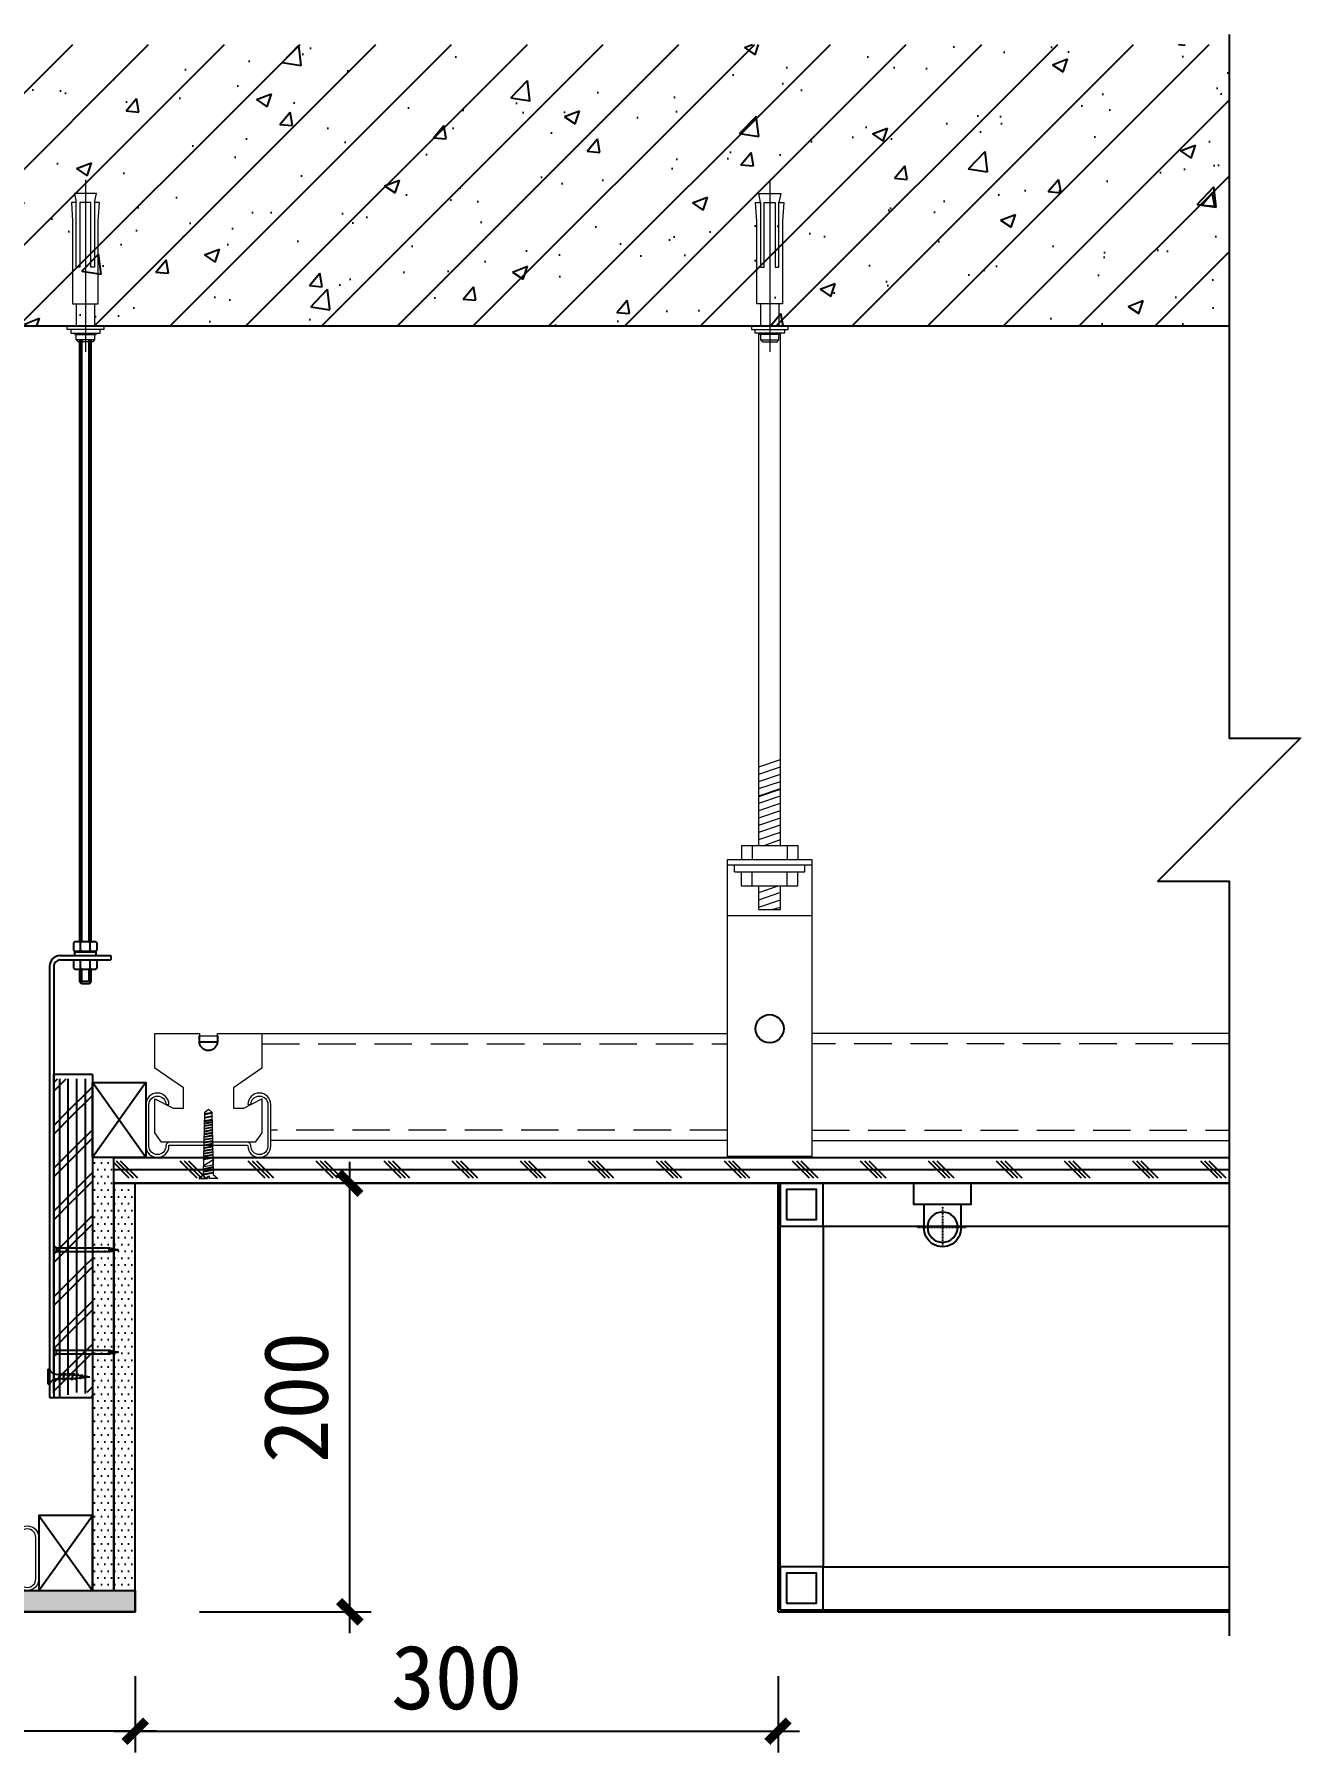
# Model space of a CAD drawing. Header units: millimetres. Extents: x -150677 to 588340, y -254013 to 149700.
# Drawn here: x 317820 to 318411, y -86240 to -85438 of the extents above; entities that cross this region are included whole.
import ezdxf

# ---------------------------------------------------------------- set-up
doc = ezdxf.new("R2010")
doc.units = ezdxf.units.MM
doc.header["$LTSCALE"] = 10
doc.header["$MEASUREMENT"] = 0
doc.linetypes.add('CENTER', pattern=[50.8, 31.75, -6.35, 6.35, -6.35])
doc.linetypes.add('HIDDEN', pattern=[0.375, 0.25, -0.125])
for name, color, linetype in [('1-Ba原始建筑墙体', 2, 'Continuous'), ('2-Ba顶面轮廓', 4, 'Continuous'), ('ceiling-light', 2, 'Continuous'), ('IEL-13Light', 136, 'Continuous'), ('LM-01', 4, 'Continuous'), ('LM-01-立面图', 4, 'Continuous'), ('图层1', 2, 'Continuous'), ('图层2', 44, 'Continuous')]:
    doc.layers.add(name, color=color, linetype=linetype)
doc.layers.add('3', color=5, linetype='Continuous', lineweight=18)
doc.layers.add('8', color=251, linetype='Continuous', lineweight=5)
doc.styles.get("Standard").update_dxf_attribs({"font": ''})
doc.styles.get('Standard').set_extended_font_data('SimSun')
doc.dimstyles.new('DIMN10', dxfattribs={"dimscale": 0.1, "dimtxt": 300, "dimasz": 100, "dimexe": 100, "dimexo": 300, "dimgap": 100, "dimtad": 1, "dimdec": 0, "dimtxsty": 'Standard', "dimblk": 'ARCHTICK', "dimcen": 2.5, "dimdle": 100, "dimclrd": 8, "dimclre": 8, "dimclrt": 96, "dimadec": 0, "dimazin": 0, "dimtfac": 1, "dimtdec": 0, "dimtmove": 0, "dimatfit": 3, "dimldrblk": 'DOT', "dimfxl": 100, "dimarcsym": 0})
pattern_1 = [(0, (317267.332, -86174.3404), (1.5875, 3.175), [0, -3.175])]

# ---------------------------------------------------------------- blocks, each defined once
blk = doc.blocks.new('QBLOCK2009062415473686')
at = {"color": 8}
for p, q in [((-0.32, 7.74), (-0.06, 9.79)), ((0.18, 7.9), (-0.06, 9.79)), ((-1.66, 1.63), (-1.41, 1.77)), ((-1.66, 1.63), (-1.41, 1.77)), ((-1.66, 1.63), (-1.41, 1.38)), ((-1.66, 1.63), (-1.41, 1.38)), ((-1.49, 3.52), (-1.24, 3.66)), ((-1.49, 3.52), (-1.24, 3.27)), ((-1.41, 1.38), (1.29, 2.28)), ((-1.41, -0.7), (1.29, 0.2)), ((-1.24, 3.27), (1.01, 4.02)), ((-1.11, 5.53), (-0.86, 5.67)), ((-1.11, 5.53), (-0.86, 5.28)), ((-0.96, 2.59), (-0.86, 3.39)), ((-0.96, 1.76), (-0.96, 2.59)), ((-0.96, -0.15), (-0.96, 1.53)), ((-0.86, 5.28), (0.71, 5.8)), ((-0.81, 3.81), (-0.61, 5.36)), ((-0.74, 7.54), (-0.49, 7.68)), ((-0.74, 7.54), (-0.49, 7.28)), ((-0.56, 5.77), (-0.37, 7.32)), ((-0.49, 7.28), (0.45, 7.6)), ((0.4, 6.1), (0.22, 7.52)), ((0.7, 7.74), (0.45, 8)), ((0.7, 7.74), (0.45, 7.6)), ((0.63, 4.29), (0.45, 5.72)), ((0.84, 2.59), (0.68, 3.91)), ((0.96, 5.95), (0.71, 6.2)), ((0.96, 5.95), (0.71, 5.8)), ((0.84, 2.59), (0.84, 2.37)), ((0.84, 2.13), (0.84, 0.45)), ((0.84, 0.05), (0.84, -1.63)), ((1.26, 4.17), (1.01, 4.42)), ((1.26, 4.17), (1.01, 4.02)), ((1.54, 2.43), (1.29, 2.68)), ((1.54, 2.43), (1.29, 2.68)), ((1.54, 2.43), (1.29, 2.28)), ((1.54, 2.43), (1.29, 2.28)), ((1.54, 0.35), (1.29, 0.6)), ((1.54, 0.35), (1.29, 0.2)), ((-1.66, -0.45), (-1.41, -0.31)), ((-1.66, -0.45), (-1.41, -0.7)), ((-1.66, -2.53), (-1.41, -2.39)), ((-1.66, -2.53), (-1.41, -2.39)), ((-1.66, -2.53), (-1.41, -2.78)), ((-1.66, -2.53), (-1.41, -2.78)), ((-1.66, -4.61), (-1.41, -4.47)), ((-1.66, -4.61), (-1.41, -4.86)), ((-1.41, -2.78), (1.29, -1.88)), ((-1.41, -2.78), (1.29, -1.88)), ((-1.41, -4.86), (1.29, -3.96)), ((-0.96, -2.23), (-0.96, -0.55)), ((-0.96, -4.31), (-0.96, -2.63)), ((-0.9, -5.39), (-0.96, -4.71)), ((0.84, -1.41), (0.84, -1.63)), ((0.84, -2.03), (0.84, -3.71)), ((0.84, -4.11), (0.9, -5.39)), ((1.54, -1.73), (1.29, -1.48)), ((1.54, -1.73), (1.29, -1.48)), ((1.54, -1.73), (1.29, -1.88)), ((1.54, -1.73), (1.29, -1.88)), ((1.54, -3.81), (1.29, -3.56)), ((1.54, -3.81), (1.29, -3.96)), ((-3.4, -9.79), (-3.4, -8.99)), ((3.4, -8.99), (-3.4, -8.99)), ((3.4, -9.79), (-3.4, -9.79)), ((3.4, -9.79), (3.4, -8.99))]:
    blk.add_line(p, q, dxfattribs=at)
for centre, start, end in [((-4.83, -5.32), 291.38367, 359.0609), ((4.83, -5.32), 180.93916, 248.61639)]:
    blk.add_arc(centre, 3.94, start, end, dxfattribs=at)
blk = doc.blocks.new('QBLOCK2009070111364517')
at = {"layer": '图层1', "color": 8, "linetype": 'ByBlock'}
for p, q in [((-13.8, 0.9), (-13.8, -0.9)), ((15, 0), (11, 0))]:
    blk.add_line(p, q, dxfattribs=at)
blk.add_lwpolyline([(11, -0.9), (15, 0), (11, 0.9), (-13.8, 0.9), (-15, 1.7), (-15, -1.7), (-13.8, -0.9)], close=True, dxfattribs=at)
blk.add_lwpolyline([(11, 0.9, 0.39097), (11, 0, 0.39097), (11, -0.9)], format="xyb", dxfattribs=at)
blk = doc.blocks.new('A$C2444451B')
at = {"layer": '3', "color": 134, "linetype": 'CENTER', "ltscale": 10}
blk.add_line((9.14, 0), (9.14, 85.45), dxfattribs=at)
at = {"layer": '3', "color": 134}
for p, q in [((13.7, 79.49), (4.57, 79.49)), ((4.57, 61.57), (4.57, 72.53)), ((13.7, 61.57), (13.7, 72.53))]:
    blk.add_line(p, q, dxfattribs=at)
for points in [[(13.7, 76.75), (13.7, 79.49), (12.79, 80.41), (5.48, 80.41), (4.57, 79.49), (4.57, 76.75)], [(1.83, 74.36), (1.83, 76.19), (16.45, 76.19), (16.45, 74.36)], [(13.7, 11.32), (14.62, 6.75), (3.65, 6.75), (4.57, 11.32)]]:
    blk.add_lwpolyline(points, dxfattribs=at)
for points in [[(0, 72.53), (18.27, 72.53), (18.27, 74.36), (0, 74.36)], [(6.4, 11.32), (6.4, 43.3), (4.57, 43.3), (4.57, 11.32), (2.13, 11.32), (2.74, 20.52), (2.74, 61.57), (15.53, 61.57), (15.53, 20.52), (16.15, 11.32), (13.7, 11.32), (13.7, 43.3), (11.88, 43.3), (11.88, 11.32)]]:
    blk.add_lwpolyline(points, close=True, dxfattribs=at)
blk.add_lwpolyline([(3.36, 76.18, 0.133077), (4.02, 76.75), (14.25, 76.75, 0.130908), (14.9, 76.19)], format="xyb", dxfattribs=at)
blk = doc.blocks.new('A$C2A03657B')
at = {"layer": 'LM-01', "xscale": -1}
blk.add_blockref('A$C2444451B', (18.27, 0), dxfattribs=at)
blk = doc.blocks.new('A$C0A8D779E')
at = {"layer": 'LM-01-立面图'}
blk.add_blockref('A$C2A03657B', (0, 0), dxfattribs=at)
blk = doc.blocks.new('A$C03C100C5')
at = {"color": 8, "linetype": 'HIDDEN', "ltscale": 0.001}
for p, q in [((15.04, 12.29, 0), (15.04, 33.58, 0)), ((1.99, 22.93, 0), (27.77, 22.93, 0))]:
    blk.add_line(p, q, dxfattribs=at)
at = {"ltscale": 0.2}
for p, q in [((5.41, 22.93, 0), (5.41, 11.13, 0)), ((24.67, 22.93, 0), (24.67, 11.13, 0))]:
    blk.add_line(p, q, dxfattribs=at)
at = {"ltscale": 0.2, "elevation": 0}
blk.add_lwpolyline([(29.72, 0), (29.72, 11.13), (0, 11.13), (0, 0)], close=True, dxfattribs=at)
at = {"ltscale": 0.2}
blk.add_circle((15.04, 22.93, 0), 7.88, dxfattribs=at)
blk.add_arc((15.06, 23.47, 0), 9.63, 356.80472, 183.19528, dxfattribs=at)
blk = doc.blocks.new('_ArchTick')
at = {"color": 0, "linetype": 'ByBlock', "const_width": 0.4}
blk.add_lwpolyline([(-0.5, -0.5), (0.5, 0.5)], dxfattribs=at)
blk = doc.blocks.new('*D1673')
at = {"layer": '2-Ba顶面轮廓', "color": 8, "lineweight": -2, "transparency": 16777216}
for p, q in [((317967.47, -86184.34), (317967.47, -85964.34)), ((317897.33, -85974.34), (317977.47, -85974.34)), ((317897.33, -86174.34), (317977.47, -86174.34))]:
    blk.add_line(p, q, dxfattribs=at)
at = {"layer": 'Defpoints', "color": 0, "transparency": 16777216}
for p in [(317867.33, -85974.34), (317967.47, -85974.34), (317867.33, -86174.34)]:
    blk.add_point(p, dxfattribs=at)
at = {"layer": '2-Ba顶面轮廓', "color": 8, "lineweight": -2, "transparency": 16777216, "xscale": 10, "yscale": 10, "zscale": 10}
for p, rotation in [((317967.47, -85974.34), 90), ((317967.47, -86174.34), 270)]:
    blk.add_blockref('_ArchTick', p, dxfattribs=dict(at, rotation=rotation))
at = {"layer": '2-Ba顶面轮廓', "color": 96, "transparency": 16777216, "insert": (317942.47, -86074.34), "char_height": 30, "attachment_point": 5, "rotation": 90}
blk.add_mtext('200', dxfattribs=at)
blk = doc.blocks.new('_DOT')
at = {"color": 0, "linetype": 'ByBlock'}
blk.add_line((-0.35, 0), (-1, 0), dxfattribs=at)
at = {"color": 0, "linetype": 'ByBlock', "const_width": 0.35}
blk.add_lwpolyline([(-0.175, 0, 1), (0.175, 0, 1)], format="xyb", close=True, dxfattribs=at)
blk = doc.blocks.new('*D1674')
at = {"layer": '2-Ba顶面轮廓', "color": 8, "lineweight": -2, "transparency": 16777216}
for p, q in [((317867.33, -86204.34), (317867.33, -86240.03)), ((318167.33, -86204.34), (318167.33, -86240.03)), ((317857.33, -86230.03), (318177.33, -86230.03))]:
    blk.add_line(p, q, dxfattribs=at)
at = {"layer": 'Defpoints', "color": 0, "transparency": 16777216}
for p in [(317867.33, -86174.34), (318167.33, -86174.34), (318167.33, -86230.03)]:
    blk.add_point(p, dxfattribs=at)
at = {"layer": '2-Ba顶面轮廓', "color": 8, "lineweight": -2, "transparency": 16777216, "xscale": 10, "yscale": 10, "zscale": 10, "rotation": 180}
blk.add_blockref('_ArchTick', (317867.33, -86230.03), dxfattribs=at)
at = {"layer": '2-Ba顶面轮廓', "color": 8, "lineweight": -2, "transparency": 16777216, "xscale": 10, "yscale": 10, "zscale": 10}
blk.add_blockref('_ArchTick', (318167.33, -86230.03), dxfattribs=at)
at = {"layer": '2-Ba顶面轮廓', "color": 96, "transparency": 16777216, "insert": (318017.33, -86205.03), "char_height": 30, "attachment_point": 5}
blk.add_mtext('300', dxfattribs=at)
blk = doc.blocks.new('*D1675')
at = {"layer": '2-Ba顶面轮廓', "color": 8, "lineweight": -2, "transparency": 16777216}
for p, q in [((317267.33, -86204.34), (317267.33, -86240.03)), ((317867.33, -86204.34), (317867.33, -86240.03)), ((317877.33, -86230.03), (317257.33, -86230.03))]:
    blk.add_line(p, q, dxfattribs=at)
at = {"layer": 'Defpoints', "color": 0, "transparency": 16777216}
for p in [(317267.33, -86174.34), (317867.33, -86174.34), (317267.33, -86230.03)]:
    blk.add_point(p, dxfattribs=at)
at = {"layer": '2-Ba顶面轮廓', "color": 8, "lineweight": -2, "transparency": 16777216, "xscale": 10, "yscale": 10, "zscale": 10, "rotation": 180}
blk.add_blockref('_ArchTick', (317267.33, -86230.03), dxfattribs=at)
at = {"layer": '2-Ba顶面轮廓', "color": 8, "lineweight": -2, "transparency": 16777216, "xscale": 10, "yscale": 10, "zscale": 10}
blk.add_blockref('_ArchTick', (317867.33, -86230.03), dxfattribs=at)
at = {"layer": '2-Ba顶面轮廓', "color": 96, "transparency": 16777216, "insert": (317567.33, -86205.03), "char_height": 30, "attachment_point": 5}
blk.add_mtext('600', dxfattribs=at)

msp = doc.modelspace()

# ---------------------------------------------------------------- hatches: boundary and pattern name
h = msp.add_hatch()
h.set_pattern_fill('PLYWOOD', color=250, angle=90, style=0)
h.set_pattern_definition([(45, (329360.066, -78520.654), (-3e-15, 20), [5.656854, -22.627417]), (45, (329376.066, -78520.654), (-3e-15, 20), [2.636773, -25.647498]), (45, (329363.311, -78533.409), (20, 3e-15), [1.067156, -27.217115]), (45, (329357.93, -78518.79), (20, 3e-15), [7.60978, -20.674492]), (45, (329364.066, -78532.654), (-3e-15, 20), [16.970562, -11.31371]), (45, (329367.311, -78533.409), (-3e-15, 20), [15.017636, -13.266635]), (45, (329364.066, -78516.654), (20, 3e-15), [4.5897, -23.694573]), (45, (329357.93, -78522.79), (-3e-15, 20), [3.020082, -25.26419]), (90, (329360.066, -78520.654), (20, 1e-15), [7.2454, -12.7546]), (90, (329360.066, -78520.654), (20, 1e-15), [0, -20]), (90, (329360.066, -78533.409), (20, 1e-15), [12.7546, -7.2454]), (90, (329376.066, -78520.654), (20, 1e-15), [7.2454, -12.7546]), (90, (329376.066, -78520.654), (20, 1e-15), [0, -20]), (90, (329376.066, -78533.409), (20, 1e-15), [12.7546, -7.2454]), (90, (329372.066, -78520.654), (20, 1e-15), [7.2454, -12.7546]), (90, (329372.066, -78520.654), (20, 1e-15), [0, -20]), (90, (329372.066, -78533.409), (20, 1e-15), [12.7546, -7.2454]), (90, (329368.066, -78520.654), (20, 1e-15), [7.2454, -12.7546]), (90, (329368.066, -78520.654), (20, 1e-15), [0, -20]), (90, (329368.066, -78533.409), (20, 1e-15), [12.7546, -7.2454]), (90, (329364.066, -78520.654), (20, 1e-15), [7.2454, -12.7546]), (90, (329364.066, -78520.654), (20, 1e-15), [0, -20]), (90, (329364.066, -78533.409), (20, 1e-15), [12.7546, -7.2454])])
h.paths.add_polyline_path([(317832.33, -86074.3), (317832.33, -86074.3), (317834.83, -86071.8), (317837.33, -86074.3), (317839.83, -86071.8), (317842.32, -86074.3), (317842.32, -86074.29), (317844.81, -86071.8), (317847.33, -86074.31), (317847.33, -85925.61), (317829.33, -85925.61), (317829.33, -86072.31), (317829.84, -86071.8)])
at = {"layer": '2-Ba顶面轮廓'}
h = msp.add_hatch(dxfattribs=at)
h.set_pattern_fill('钢筋混凝土', color=251, scale=10, style=0)
h.set_pattern_definition([(45, (316868, -86201.086), (-17.67767, 17.67767), []), (50, (316868, -86201.086), (71.726, -6.2752), [7.5, -82.5]), (355, (316868, -86201.09), (-13.875, 75.2192), [6, -66]), (100.4514, (316873.98, -86201.61), (57.851, 68.944), [6.374, -70.1142]), (46.184, (316868, -86181.09), (106.724, -16.552), [11.25, -123.75]), (96.6356, (316876.89, -86182.47), (93.466, 97.412), [9.561, -105.171]), (351.184, (316868, -86181.09), (93.466, 97.412), [9, -99]), (21, (316878, -86186.086), (59.6907, -40.2619), [7.5, -82.5]), (326, (316878, -86186.09), (24.3315, 72.515), [6, -66]), (71.4514, (316882.975, -86189.44), (84.0223, 32.253), [6.374, -70.1142]), (37.5, (316868, -86201.086), (1.216, 33.2894), [0, -65.2, 0, -67, 0, -66.25]), (7.5, (316868, -86201.086), (26.30695, 39.4412), [0, -38.2, 0, -63.7, 0, -25.25]), (327.5, (316845.7, -86201.086), (53.38224, -2.2555), [0, -25, 0, -78, 0, -103.5]), (317.5, (316835.7, -86201.086), (58.3186, 10.0105), [0, -32.5, 0, -51.8, 0, -73.5])])
h.paths.add_polyline_path([(316868, -85574.35), (318377.87, -85574.35), (318377.87, -85443), (316868, -85443)])
h = msp.add_hatch(dxfattribs=at)
h.set_pattern_fill('DOTS', color=251, scale=2, style=0)
h.set_pattern_definition(pattern_1)
h.paths.add_polyline_path([(317857.33, -85962.34), (317847.33, -85962.34), (317847.33, -86164.34), (317857.33, -86164.34)])
h = msp.add_hatch(dxfattribs=at)
h.set_pattern_fill('CORK', color=251, scale=10, style=0)
h.set_pattern_definition([(0, (311748.6465, -86174.3404), (0, 7.9375), []), (135, (311752.615, -86178.31), (-15.87501, -15.87501), [11.225325, -11.225325]), (135, (311754.6, -86178.31), (-15.87501, -15.87501), [11.225325, -11.225325]), (135, (311756.584, -86178.31), (-15.87501, -15.87501), [11.225325, -11.225325])])
h.paths.add_polyline_path([(317857.33, -85962.34), (318377.87, -85962.34), (318377.87, -85974.34), (317857.33, -85974.34)])
h = msp.add_hatch(dxfattribs=at)
h.set_pattern_fill('DOTS', color=251, scale=2, style=0)
h.set_pattern_definition(pattern_1)
h.paths.add_polyline_path([(317857.33, -86164.34), (317867.33, -86164.34), (317867.33, -85974.34), (317857.33, -85974.34)])
h = msp.add_hatch(dxfattribs=at)
h.set_pattern_fill('DOTS', color=251, scale=2, style=0)
h.set_pattern_definition(pattern_1)
h.paths.add_polyline_path([(317267.33, -86164.34), (317867.33, -86164.34), (317867.33, -86174.34), (317267.33, -86174.34)])

# ---------------------------------------------------------------- linework, layer by layer
at = {"color": 8, "ltscale": 100}
for p, q in [((317841.28, -85580.89), (317841.28, -85861.69)), ((317842.28, -85580.89), (317842.28, -85861.69)), ((317845.78, -85861.69), (317845.78, -85580.89)), ((317846.78, -85861.69), (317846.78, -85580.89)), ((317841.28, -85822.6), (317841.28, -85861.69)), ((317846.78, -85861.69), (317846.78, -85822.6)), ((317842.28, -85856.47), (317842.28, -85861.69)), ((317845.78, -85861.69), (317845.78, -85856.47)), ((317839.07, -85861.69), (317838.52, -85862.24)), ((317838.52, -85862.24), (317838.52, -85865.54)), ((317838.52, -85865.54), (317839.07, -85866.09)), ((317848.96, -85861.69), (317839.07, -85861.69)), ((317839.07, -85866.09), (317848.96, -85866.09)), ((317839.17, -85868.11), (317839.17, -85866.42)), ((317839.17, -85866.42), (317848.9, -85866.42)), ((317841.83, -85862.23), (317841.26, -85861.66)), ((317841.83, -85865.52), (317841.26, -85866.09)), ((317841.28, -85866.09), (317841.28, -85866.42)), ((317841.83, -85862.23), (317842.39, -85861.66)), ((317841.83, -85865.56), (317841.83, -85862.23)), ((317841.83, -85865.52), (317842.39, -85866.09)), ((317842.28, -85866.09), (317842.28, -85866.42)), ((317846.24, -85862.23), (317845.67, -85861.66)), ((317846.24, -85865.52), (317845.67, -85866.09)), ((317845.78, -85866.42), (317845.78, -85866.09)), ((317846.24, -85862.23), (317846.8, -85861.66)), ((317846.24, -85865.56), (317846.24, -85862.23)), ((317846.24, -85865.52), (317846.8, -85866.09)), ((317846.78, -85866.42), (317846.78, -85866.09)), ((317848.9, -85866.42), (317848.9, -85868.11)), ((317849.51, -85862.24), (317848.96, -85861.69)), ((317848.96, -85866.09), (317849.51, -85865.54)), ((317849.51, -85865.54), (317849.51, -85862.24)), ((317827.33, -85873.11), (317827.33, -86074.31)), ((317829.33, -85873.11), (317829.33, -86074.31)), ((317832.33, -85868.11), (317855.88, -85868.11)), ((317832.33, -85870.11), (317855.88, -85870.11)), ((317839.09, -85870.11), (317838.54, -85870.66)), ((317838.54, -85870.66), (317838.54, -85873.96)), ((317838.54, -85873.96), (317839.09, -85874.51)), ((317839.09, -85874.51), (317848.98, -85874.51)), ((317841.84, -85870.65), (317841.28, -85870.09)), ((317841.84, -85873.94), (317841.28, -85874.51)), ((317841.28, -85874.51), (317841.28, -85880.24)), ((317841.84, -85870.65), (317842.38, -85870.11)), ((317841.84, -85873.99), (317841.84, -85870.65)), ((317841.84, -85873.94), (317842.41, -85874.51)), ((317842.27, -85866.67), (317842.28, -85866.67)), ((317842.28, -85866.68), (317842.27, -85866.67)), ((317842.28, -85874.51), (317842.28, -85880.24)), ((317846.25, -85873.94), (317845.69, -85874.51)), ((317846.25, -85870.65), (317845.71, -85870.11)), ((317845.78, -85880.24), (317845.78, -85874.51)), ((317846.25, -85870.65), (317846.79, -85870.11)), ((317846.25, -85873.99), (317846.25, -85870.65)), ((317846.25, -85873.94), (317846.82, -85874.51)), ((317846.78, -85880.24), (317846.78, -85874.51)), ((317849.53, -85870.66), (317848.98, -85870.11)), ((317848.98, -85874.51), (317849.53, -85873.96)), ((317849.53, -85873.96), (317849.53, -85870.66)), ((317855.88, -85868.11), (317855.88, -85870.11)), ((317846.78, -85880.24), (317841.28, -85880.24)), ((317842.28, -85881.24), (317841.28, -85880.24)), ((317845.78, -85881.24), (317842.28, -85881.24)), ((317845.78, -85881.24), (317846.78, -85880.24)), ((317847.33, -85923.61), (317829.33, -85923.61)), ((317827.33, -86074.31), (317847.36, -86074.31))]:
    msp.add_line(p, q, dxfattribs=at)
at = {"color": 8}
for p, q in [((317872.33, -85962.34, 0), (317847.33, -85927.34, 0)), ((317872.33, -85927.34, 0), (317847.33, -85962.34, 0)), ((317822.33, -86164.34, 0), (317847.33, -86129.34, 0)), ((317822.33, -86129.34, 0), (317847.33, -86164.34, 0))]:
    msp.add_line(p, q, dxfattribs=at)
for points in [[(317872.33, -85962.34), (317847.33, -85962.34), (317847.33, -85927.34), (317872.33, -85927.34)], [(317822.33, -86164.34), (317847.33, -86164.34), (317847.33, -86129.34), (317822.33, -86129.34)]]:
    msp.add_lwpolyline(points, close=True, dxfattribs=at)
at = {"color": 8, "ltscale": 100}
for radius in [5, 3]:
    msp.add_arc((317832.33, -85873.11), radius, 90, 180, dxfattribs=at)
at = {"layer": '1-Ba原始建筑墙体'}
msp.add_line((317017.33, -85574.35), (318377.87, -85574.35), dxfattribs=at)
at = {"layer": '2-Ba顶面轮廓'}
for p, q in [((317847.33, -85923.61), (317847.33, -86164.34)), ((317857.33, -86164.34), (317857.33, -85962.34)), ((317857.33, -85962.34), (318377.87, -85962.34)), ((317857.33, -85974.34), (318377.87, -85974.34)), ((317867.33, -86174.34), (317867.33, -85974.34)), ((318167.33, -85974.34), (318167.33, -86174.34)), ((318167.33, -86174.34), (318167.33, -85974.34)), ((318168.33, -86173.34), (318168.33, -85974.34)), ((317267.33, -86164.34), (317867.33, -86164.34)), ((317267.33, -86174.34), (317867.33, -86174.34)), ((318167.33, -86174.34), (318177.33, -86174.34)), ((318167.33, -86174.34), (318377.87, -86174.34)), ((318168.33, -86173.34), (318377.87, -86173.34))]:
    msp.add_line(p, q, dxfattribs=at)
at = {"layer": '2-Ba顶面轮廓', "color": 8}
for p, q in [((318188.33, -85994.34), (318188.33, -86153.34)), ((318188.33, -85994.34), (318377.87, -85994.34)), ((318188.33, -86153.34), (318377.87, -86153.34))]:
    msp.add_line(p, q, dxfattribs=at)
at = {"layer": '2-Ba顶面轮廓', "color": 1}
msp.add_lwpolyline([(318377.87, -85438.29), (318377.87, -85766.75), (318411.2, -85766.75), (318344.54, -85833.41), (318377.87, -85833.41), (318377.87, -86185.6)], dxfattribs=at)
at = {"layer": '2-Ba顶面轮廓'}
for points in [[(317857.33, -85962.34), (317847.33, -85962.34), (317847.33, -86164.34), (317857.33, -86164.34)], [(317857.33, -85962.34), (318377.87, -85962.34), (318377.87, -85974.34), (317857.33, -85974.34)], [(317857.33, -86164.34), (317867.33, -86164.34), (317867.33, -85974.34), (317857.33, -85974.34)], [(317267.33, -86164.34), (317867.33, -86164.34), (317867.33, -86174.34), (317267.33, -86174.34)]]:
    msp.add_lwpolyline(points, close=True, dxfattribs=at)
at = {"layer": '2-Ba顶面轮廓', "color": 8}
for points in [[(318168.33, -85994.34), (318188.33, -85994.34), (318188.33, -85974.34), (318168.33, -85974.34)], [(318171.33, -85991.34), (318185.33, -85991.34), (318185.33, -85977.34), (318171.33, -85977.34)], [(318168.33, -86173.34), (318188.33, -86173.34), (318188.33, -86153.34), (318168.33, -86153.34)], [(318171.33, -86170.34), (318185.33, -86170.34), (318185.33, -86156.34), (318171.33, -86156.34)]]:
    msp.add_lwpolyline(points, close=True, dxfattribs=at)
at = {"layer": '3'}
for p, q in [((318158.4, -85816.77, 0), (318158.41, -85577.78)), ((318168.39, -85816.77, 0), (318168.39, -85577.78)), ((318150.26, -85816.77, 0), (318150.26, -85823.33, 0)), ((318150.26, -85816.77, 0), (318176.53, -85816.77, 0)), ((318155.19, -85816.77, 0), (318155.19, -85823.33, 0)), ((318171.61, -85816.77, 0), (318171.61, -85823.33, 0)), ((318176.53, -85816.77, 0), (318176.53, -85823.33, 0)), ((318143.69, -85825.71, 0), (318183.1, -85825.71, 0)), ((318146.98, -85828.99, 0), (318146.98, -85825.71, 0)), ((318179.82, -85828.99, 0), (318179.82, -85825.71, 0)), ((318146.98, -85828.99, 0), (318179.82, -85828.99, 0)), ((318150.26, -85835.56, 0), (318150.26, -85828.99, 0)), ((318155.19, -85835.56, 0), (318155.19, -85828.99, 0)), ((318171.61, -85835.56, 0), (318171.61, -85828.99, 0)), ((318176.53, -85835.56, 0), (318176.53, -85828.99, 0)), ((318150.26, -85835.56, 0), (318176.53, -85835.56, 0)), ((318158.4, -85846.55, 0), (318158.4, -85835.56, 0)), ((318158.4, -85846.55, 0), (318158.4, -85835.56, 0)), ((318158.4, -85846.55, 0), (318158.4, -85835.56, 0)), ((318168.39, -85846.55, 0), (318168.39, -85835.56, 0)), ((318168.39, -85846.55, 0), (318168.39, -85835.56, 0)), ((318168.39, -85845.47, 0), (318168.39, -85835.56, 0)), ((318143.69, -85849.44, 0), (318183.1, -85849.44, 0)), ((317926.47, -85904.45), (318143.69, -85904.45, 0)), ((318377.87, -85904.45, 0), (318183.1, -85904.45, 0)), ((317899.24, -85970.35), (317899.83, -85941.16)), ((317899.76, -85943.87), (317903.17, -85943.25)), ((317899.76, -85945.47), (317903.17, -85944.85)), ((317899.76, -85946.58), (317903.17, -85945.95)), ((317899.77, -85943.49), (317903.16, -85942.88)), ((317899.77, -85945.1), (317903.16, -85944.48)), ((317899.77, -85946.2), (317903.16, -85945.58)), ((317899.8, -85942.21), (317903.13, -85941.6)), ((317899.81, -85941.83), (317903.12, -85941.23)), ((317899.83, -85941.16), (317901.47, -85939.81)), ((317901.47, -85939.81), (317903.12, -85941.16)), ((317903.12, -85941.16), (317903.71, -85970.35)), ((317899.55, -85955.09), (317903.38, -85954.39)), ((317899.58, -85954.17), (317903.35, -85953.48)), ((317899.59, -85953.8), (317903.34, -85953.11)), ((317899.62, -85952.88), (317903.31, -85952.21)), ((317899.63, -85952.51), (317903.3, -85951.83)), ((317899.65, -85951.59), (317903.28, -85950.93)), ((317899.66, -85951.22), (317903.27, -85950.56)), ((317899.69, -85950.3), (317903.24, -85949.65)), ((317899.7, -85949.93), (317903.23, -85949.28)), ((317899.73, -85949.01), (317903.21, -85948.37)), ((317899.74, -85948.64), (317903.2, -85948)), ((317899.76, -85947.75), (317903.17, -85947.13)), ((317899.77, -85947.38), (317903.16, -85946.76)), ((318143.69, -85954.47, 0), (317930.62, -85954.47, 0)), ((318183.1, -85954.47, 0), (318377.87, -85954.47, 0)), ((317899.33, -85963.2), (317903.6, -85962.42)), ((317899.34, -85962.83), (317903.59, -85962.05)), ((317899.36, -85961.91), (317903.57, -85961.14)), ((317899.37, -85961.54), (317903.56, -85960.77)), ((317899.4, -85960.62), (317903.53, -85959.87)), ((317899.41, -85960.25), (317903.52, -85959.5)), ((317899.43, -85959.33), (317903.49, -85958.59)), ((317899.44, -85958.96), (317903.48, -85958.22)), ((317899.47, -85958.04), (317903.46, -85957.31)), ((317899.48, -85957.67), (317903.45, -85956.94)), ((317899.51, -85956.75), (317903.42, -85956.04)), ((317899.52, -85956.38), (317903.41, -85955.66)), ((317899.54, -85955.46), (317903.39, -85954.76)), ((317897.07, -85972.12), (317899.24, -85970.35)), ((317899.18, -85970.36), (317903.75, -85969.53)), ((317899.19, -85969.99), (317903.74, -85969.16)), ((317899.22, -85969.07), (317903.71, -85968.25)), ((317899.23, -85968.7), (317903.7, -85967.88)), ((317899.25, -85967.78), (317903.67, -85966.98)), ((317899.26, -85967.41), (317903.66, -85966.6)), ((317899.29, -85966.49), (317903.64, -85965.7)), ((317899.3, -85966.12), (317903.63, -85963.33)), ((317903.71, -85970.35), (317905.88, -85972.12)), ((317901.03, -85972.12), (317897.07, -85972.12)), ((317897.07, -85972.12), (317901.03, -85972.12)), ((317901.92, -85971.23), (317901.03, -85971.23)), ((317901.03, -85971.23), (317901.03, -85972.12)), ((317901.03, -85972.12), (317901.03, -85971.23)), ((317901.92, -85971.23), (317901.92, -85971.23)), ((317901.92, -85972.12), (317901.92, -85971.23)), ((317905.88, -85972.12), (317901.92, -85972.12))]:
    msp.add_line(p, q, dxfattribs=at)
at = {"layer": '3', "elevation": 0}
msp.add_lwpolyline([(318183.1, -85823.33), (318183.1, -85961.92), (318143.69, -85961.92), (318143.69, -85823.33)], close=True, dxfattribs=at)
at = {"layer": '3'}
msp.add_lwpolyline([(317905.67, -85905.62), (317905.67, -85904.45), (317926.47, -85904.45), (317926.47, -85920.64), (317913.13, -85929.76), (317913.13, -85939.37), (317917.94, -85939.37), (317926.47, -85934.94), (317926.47, -85950.8), (317923.32, -85955.11), (317901.47, -85955.11), (317879.63, -85955.11), (317876.47, -85950.8), (317876.47, -85934.94), (317885.01, -85939.37), (317889.82, -85939.37), (317889.82, -85929.76), (317876.47, -85920.64), (317876.47, -85904.45), (317897.28, -85904.45), (317897.28, -85905.62)], close=True, dxfattribs=at)
for points in [[(317919.43, -85956.51, -0.414214), (317919.9, -85956.98, 1), (317930.62, -85956.98), (317930.62, -85937.63, 1), (317919.9, -85937.63), (317921.29, -85937.63, -1), (317929.22, -85937.63), (317929.22, -85956.98, -1), (317921.29, -85956.98, 0.414214), (317919.43, -85955.11), (317901.47, -85955.11), (317883.52, -85955.11, 0.414214), (317881.66, -85956.98, -1), (317873.73, -85956.98), (317873.73, -85937.63, -1), (317881.66, -85937.63), (317883.05, -85937.63, 1), (317872.33, -85937.63), (317872.33, -85956.98, 1), (317883.05, -85956.98, -0.414214), (317883.52, -85956.51), (317901.47, -85956.51)], [(317775.24, -86158.51, 0.414214), (317774.77, -86158.98, -1), (317764.04, -86158.98), (317764.04, -86139.63, -1), (317774.77, -86139.63), (317773.37, -86139.63, 1), (317765.44, -86139.63), (317765.44, -86158.98, 1), (317773.37, -86158.98, -0.414214), (317775.24, -86157.11), (317793.19, -86157.11), (317811.14, -86157.11, -0.414214), (317813.01, -86158.98, 1), (317820.94, -86158.98), (317820.94, -86139.63, 1), (317813.01, -86139.63), (317811.61, -86139.63, -1), (317822.34, -86139.63), (317822.34, -86158.98, -1), (317811.61, -86158.98, 0.414214), (317811.14, -86158.51), (317793.19, -86158.51)]]:
    msp.add_lwpolyline(points, format="xyb", close=True, dxfattribs=at)
for centre, major_axis, ratio, start_param, end_param in [((317899.48, -85943.33), (0.236, 0.236), 1, 4.106163, 4.975275), ((317899.43, -85943.99), (0.247, 0.247), 1, 5.857617, 6.756236), ((317899.48, -85944.94), (0.236, 0.236), 1, 4.106163, 4.975275), ((317899.43, -85945.6), (0.247, 0.247), 1, 5.857617, 6.756236), ((317899.48, -85946.04), (0.236, 0.236), 1, 4.106163, 4.975275), ((317899.43, -85946.7), (0.247, 0.247), 1, 5.857617, 6.756236), ((317899.52, -85941.67), (0.236, 0.236), 1, 4.106163, 4.975275), ((317899.47, -85942.33), (-0.247, 0.247), 1, 4.28682, 5.18544), ((317903.41, -85941.06), (-0.236, 0.236), 1, 1.30762, 2.176731), ((317903.46, -85941.72), (0.247, 0.247), 1, 1.097455, 1.996074), ((317903.45, -85942.71), (-0.236, 0.236), 1, 1.30762, 2.176731), ((317903.45, -85944.31), (-0.236, 0.236), 1, 1.30762, 2.176731), ((317903.45, -85945.41), (-0.236, 0.236), 1, 1.30762, 2.176731), ((317903.5, -85943.37), (0.247, 0.247), 1, 1.097455, 1.996074), ((317903.5, -85944.97), (0.247, 0.247), 1, 1.097455, 1.996074), ((317903.5, -85946.08), (0.247, 0.247), 1, 1.097455, 1.996074), ((317899.3, -85953.63), (-0.236, 0.236), 1, 2.535367, 3.404479), ((317899.25, -85954.29), (-0.247, 0.247), 1, 4.28682, 5.18544), ((317899.34, -85952.34), (-0.236, 0.236), 1, 2.535367, 3.404479), ((317899.29, -85953), (0.247, 0.247), 1, 5.857617, 6.756236), ((317899.37, -85951.05), (0.236, 0.236), 1, 4.106163, 4.975275), ((317899.33, -85951.71), (-0.247, 0.247), 1, 4.28682, 5.18544), ((317899.41, -85949.76), (-0.236, 0.236), 1, 2.535367, 3.404479), ((317899.36, -85950.42), (0.247, 0.247), 1, 5.857617, 6.756236), ((317899.45, -85948.47), (0.236, 0.236), 1, 4.106163, 4.975275), ((317899.4, -85949.13), (-0.247, 0.247), 1, 4.28682, 5.18544), ((317899.48, -85947.21), (0.236, 0.236), 1, 4.106163, 4.975275), ((317899.43, -85947.87), (0.247, 0.247), 1, 5.857617, 6.756236), ((317903.45, -85946.59), (-0.236, 0.236), 1, 1.30762, 2.176731), ((317903.5, -85947.25), (0.247, 0.247), 1, 1.097455, 1.996074), ((317903.49, -85947.84), (-0.236, 0.236), 1, 1.30762, 2.176731), ((317903.53, -85948.5), (0.247, 0.247), 1, 1.097455, 1.996074), ((317903.52, -85949.11), (0.236, 0.236), 1, 2.878416, 3.747528), ((317903.57, -85949.77), (0.247, 0.247), 1, 1.097455, 1.996074), ((317903.56, -85950.39), (-0.236, 0.236), 1, 1.30762, 2.176731), ((317903.61, -85951.05), (0.247, 0.247), 1, 1.097455, 1.996074), ((317903.59, -85951.67), (-0.236, 0.236), 1, 1.30762, 2.176731), ((317903.64, -85952.33), (0.247, 0.247), 1, 1.097455, 1.996074), ((317903.63, -85952.94), (-0.236, 0.236), 1, 1.30762, 2.176731), ((317903.68, -85953.61), (0.247, 0.247), 1, 1.097455, 1.996074), ((317903.67, -85954.22), (-0.236, 0.236), 1, 1.30762, 2.176731), ((317903.71, -85954.88), (0.247, 0.247), 1, 1.097455, 1.996074), ((317899.08, -85961.37), (-0.236, 0.236), 1, 2.535367, 3.404479), ((317899.03, -85962.04), (-0.247, 0.247), 1, 4.28682, 5.18544), ((317899.12, -85960.08), (0.236, 0.236), 1, 4.106163, 4.975275), ((317899.07, -85960.75), (0.247, 0.247), 1, 5.857617, 6.756236), ((317899.16, -85958.79), (-0.236, 0.236), 1, 2.535367, 3.404479), ((317899.11, -85959.46), (-0.247, 0.247), 1, 4.28682, 5.18544), ((317899.19, -85957.5), (0.236, 0.236), 1, 4.106163, 4.975275), ((317899.14, -85958.17), (0.247, 0.247), 1, 5.857617, 6.756236), ((317899.23, -85956.21), (-0.236, 0.236), 1, 2.535367, 3.404479), ((317899.18, -85956.87), (-0.247, 0.247), 1, 4.28682, 5.18544), ((317899.26, -85954.92), (0.236, 0.236), 1, 4.106163, 4.975275), ((317899.22, -85955.58), (0.247, 0.247), 1, 5.857617, 6.756236), ((317903.7, -85955.5), (-0.236, 0.236), 1, 1.30762, 2.176731), ((317903.75, -85956.16), (0.247, 0.247), 1, 1.097455, 1.996074), ((317903.74, -85956.78), (-0.236, 0.236), 1, 1.30762, 2.176731), ((317903.79, -85957.44), (0.247, 0.247), 1, 1.097455, 1.996074), ((317903.77, -85958.05), (-0.236, 0.236), 1, 1.30762, 2.176731), ((317903.82, -85958.71), (0.247, 0.247), 1, 1.097455, 1.996074), ((317903.81, -85959.33), (-0.236, 0.236), 1, 1.30762, 2.176731), ((317903.86, -85959.99), (0.247, 0.247), 1, 1.097455, 1.996074), ((317903.85, -85960.61), (-0.236, 0.236), 1, 1.30762, 2.176731), ((317903.89, -85961.27), (0.247, 0.247), 1, 1.097455, 1.996074), ((317903.88, -85961.88), (-0.236, 0.236), 1, 1.30762, 2.176731), ((317903.93, -85962.54), (0.247, 0.247), 1, 1.097455, 1.996074), ((317898.9, -85969.83), (0.236, 0.236), 1, 4.106163, 4.975275), ((317898.85, -85970.49), (-0.247, 0.247), 1, 4.28682, 5.18544), ((317898.94, -85968.54), (-0.236, 0.236), 1, 2.535367, 3.404479), ((317898.89, -85969.2), (-0.247, 0.247), 1, 4.28682, 5.18544), ((317898.97, -85967.25), (0.236, 0.236), 1, 4.106163, 4.975275), ((317898.93, -85967.91), (-0.247, 0.247), 1, 4.28682, 5.18544), ((317899.01, -85965.96), (0.236, 0.236), 1, 4.106163, 4.975275), ((317898.96, -85966.62), (-0.247, 0.247), 1, 4.28682, 5.18544), ((317899.05, -85962.67), (-0.236, 0.236), 1, 2.535367, 3.404479), ((317899, -85963.33), (-0.247, 0.247), 1, 4.28682, 5.18544), ((317903.92, -85963.16), (-0.236, 0.236), 1, 1.30762, 2.176731), ((317904.06, -85964.62), (0.25, 2.54), 0.136604, 1.121487, 2.020106), ((317903.95, -85966.44), (-0.236, 0.236), 1, 1.30762, 2.176731), ((317904, -85967.1), (0.247, 0.247), 1, 1.097455, 1.996074), ((317903.99, -85967.71), (-0.236, 0.236), 1, 1.30762, 2.176731), ((317904.04, -85968.38), (0.247, 0.247), 1, 1.097455, 1.996074), ((317904.03, -85968.99), (0.236, 0.236), 1, 2.878416, 3.747528), ((317904.07, -85969.65), (0.247, 0.247), 1, 1.097455, 1.996074)]:
    msp.add_ellipse(centre, major_axis=major_axis, ratio=ratio, start_param=start_param, end_param=end_param, dxfattribs=at)
at = {"layer": '8', "linetype": 'HIDDEN', "ltscale": 7}
for p, q in [((318158.4, -85780.06, 0), (318168.39, -85776.65, 0)), ((318158.4, -85783.46, 0), (318168.39, -85780.05, 0)), ((318158.4, -85786.85, 0), (318168.39, -85783.44, 0)), ((318158.4, -85790.24, 0), (318168.39, -85786.83, 0)), ((318158.4, -85793.64, 0), (318168.39, -85790.23, 0)), ((318158.4, -85793.91, 0), (318168.39, -85790.5, 0)), ((318158.4, -85797.03, 0), (318168.39, -85793.62, 0)), ((318158.4, -85800.42, 0), (318168.39, -85797.01, 0)), ((318158.4, -85803.81, 0), (318168.39, -85800.4, 0)), ((318158.4, -85807.21, 0), (318168.39, -85803.8, 0)), ((318158.4, -85810.6, 0), (318168.39, -85807.19, 0)), ((318158.4, -85813.99, 0), (318168.39, -85810.58, 0)), ((318160.8, -85816.77, 0), (318168.39, -85813.98, 0)), ((318158.4, -85838.7, 0), (318167.36, -85835.56, 0)), ((318158.4, -85842.1, 0), (318168.18, -85838.74, 0)), ((318158.4, -85845.49, 0), (318168.39, -85842.08, 0)), ((318158.4, -85846.55, 0), (318168.39, -85846.55, 0)), ((318164.24, -85846.55, 0), (318168.39, -85845.47, 0)), ((317926.47, -85909.38, 0), (318143.69, -85909.38, 0)), ((318377.87, -85909.38, 0), (318183.1, -85909.38, 0)), ((318143.69, -85949.54, 0), (317930.62, -85949.54, 0)), ((318183.1, -85949.54, 0), (318377.87, -85949.54, 0))]:
    msp.add_line(p, q, dxfattribs=at)
at = {"layer": 'IEL-13Light'}
msp.add_line((317829.33, -86072.31), (317829.33, -85923.61), dxfattribs=at)
at = {"layer": '图层2'}
msp.add_line((317897.28, -85908.38), (317905.67, -85908.38), dxfattribs=at)
msp.add_lwpolyline([(317905.67, -85905.62), (317905.67, -85908.26, -1), (317897.28, -85908.26), (317897.28, -85905.62)], format="xyb", dxfattribs=at)
msp.add_circle((318163.4, -85902.25, 0), 6.57, dxfattribs=at)
msp.add_circle((318163.4, -85902.25, 0), 6.57, dxfattribs=at)

# ---------------------------------------------------------------- block references
at = {"xscale": -1}
for name, p, rotation in [('QBLOCK2009070111364517', (317844.33, -86005.44), 180), ('QBLOCK2009070111364517', (317844.33, -86053.2), 180), ('QBLOCK2009062415473686', (317836.32, -86064.57), 270)]:
    msp.add_blockref(name, p, dxfattribs=dict(at, rotation=rotation))
at = {"layer": '3', "rotation": 180}
for p, xscale, yscale, zscale in [((317852.69, -85506.16), 0.939996866742149, 0.939996866742149, 0.939996866742149), ((318154.86, -85506.16), -0.939996866742149, 0.9399968666839413, 0.9399968666839412)]:
    msp.add_blockref('A$C0A8D779E', p, dxfattribs=dict(at, xscale=xscale, yscale=yscale, zscale=zscale))
at = {"layer": 'ceiling-light', "xscale": -0.8947368421358988, "yscale": 0.8947368420776911, "zscale": 0.8947368421052632, "rotation": 180}
msp.add_blockref('A$C03C100C5', (318230.63, -85974.34, 0), dxfattribs=at)

# ---------------------------------------------------------------- dimensions: what is measured, and where the dimension line sits
at = {"layer": '2-Ba顶面轮廓'}
for p2, distance, picture, middle in [((317867.33, -85974.34), -100.14, '*D1673', (317942.47, -86074.34)), ((317267.33, -86174.34), 55.69, '*D1675', (317567.33, -86205.03)), ((318167.33, -86174.34), -55.69, '*D1674', (318017.33, -86205.03))]:
    dim = msp.add_aligned_dim(p1=(317867.33, -86174.34), p2=p2, distance=distance, dimstyle='DIMN10', dxfattribs=at)
    dim.commit()
    dim.dimension.update_dxf_attribs({"geometry": picture, "text_midpoint": middle})

doc.saveas('drawing.dxf')
